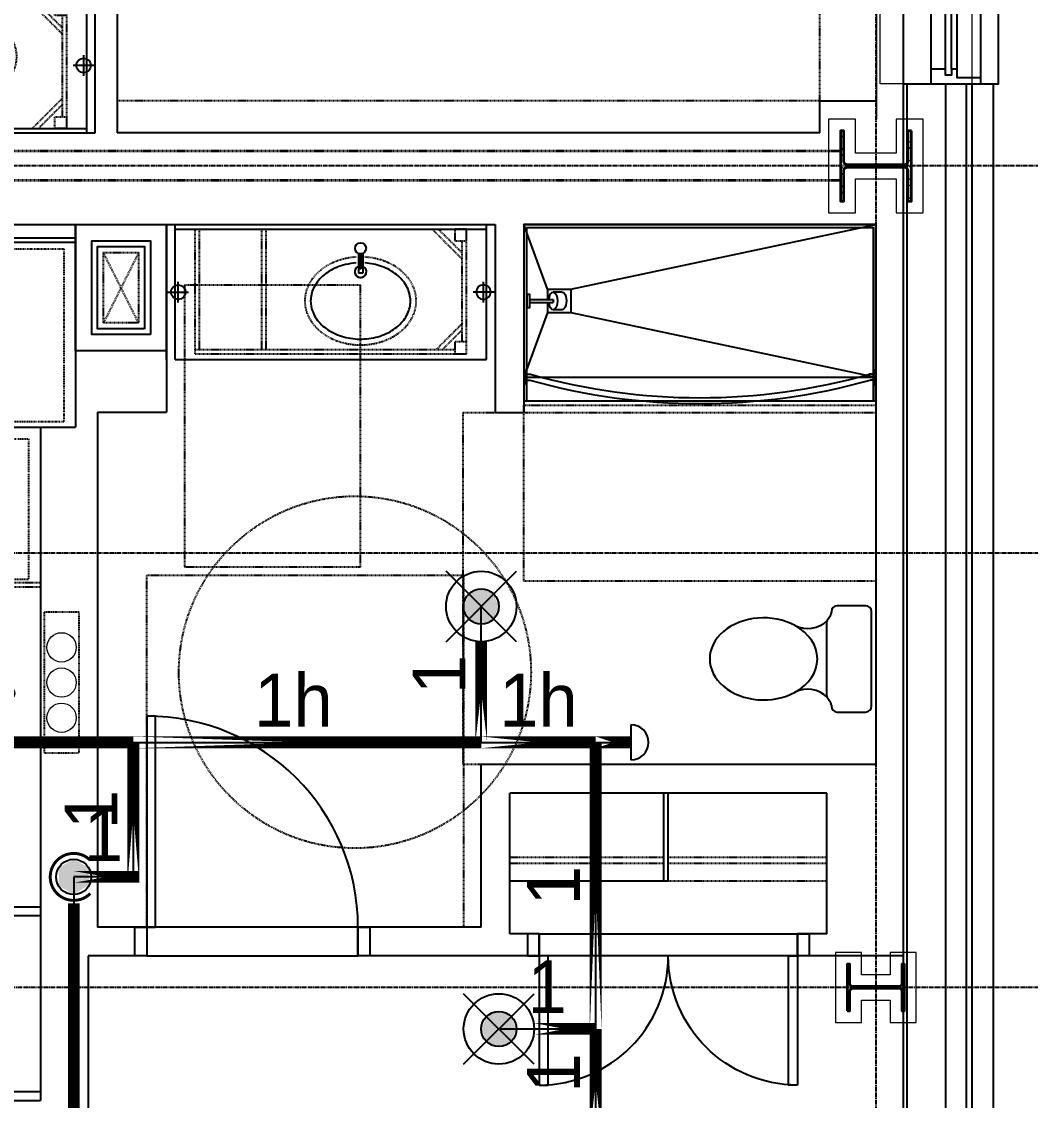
# Model space of a CAD drawing. Header units: inches. Extents: x -6955 to 13123, y -1334 to 3701.
# Drawn here: x 7971.8 to 8143.7, y 1540.3 to 1724.2 of the extents above; entities that cross this region are included whole.
import ezdxf
from ezdxf.enums import TextEntityAlignment as Align

# ---------------------------------------------------------------- set-up
doc = ezdxf.new("R2010")
doc.units = ezdxf.units.IN
doc.header["$MEASUREMENT"] = 0
for name, pattern in [('CENTER2', [1.125, 0.75, -0.125, 0.125, -0.125]), ('DASHDOT2', [0.5, 0.25, -0.125, 0, -0.125]), ('HIDDEN2', [0.1875, 0.125, -0.0625]), ('PHANTOM2', [1.25, 0.625, -0.125, 0.125, -0.125, 0.125, -0.125])]:
    doc.linetypes.add(name, pattern=pattern)
for name, color, linetype, lineweight in [('A-Detl-Hatch', 1, 'Continuous', 18), ('A-Detl-Wide', 2, 'Continuous', 35), ('S-Detl-Hatch', 1, 'Continuous', 18), ('S-Detl-Wide', 3, 'Continuous', 35)]:
    doc.layers.add(name, color=color, linetype=linetype, lineweight=lineweight)
for name, color, linetype in [('A-Door', 7, 'Continuous'), ('A-Door-Head', 8, 'Continuous'), ('A-Eqpm-NIC', 5, 'DASHDOT2'), ('A-Flor-ADA', 8, 'PHANTOM2'), ('A-Flor-Case', 6, 'Continuous'), ('A-Flor-Case-Hidden', 8, 'HIDDEN2'), ('A-Flor-Outline', 4, 'Continuous'), ('A-Flor-Ovhd', 1, 'HIDDEN2'), ('A-Flor-Pfix', 7, 'Continuous'), ('A-Flor-Soffit', 6, 'HIDDEN2'), ('A-Flor-Spcl', 5, 'Continuous'), ('A-Flor-Wall Mtd Fixture', 7, 'Continuous'), ('A-Glaz', 7, 'Continuous'), ('A-Glaz-Sill', 8, 'Continuous'), ('A-Grid(SmallScale)', 11, 'CENTER2'), ('A-HVAC', 6, 'HIDDEN2'), ('A-Wall-Full', 7, 'Continuous'), ('A-Wall-Hatch', 15, 'Continuous'), ('headdn', 7, 'Continuous'), ('PIPEBL', 4, 'Continuous'), ('PIPESPC', 7, 'Continuous'), ('spk-cap', 7, 'Continuous'), ('spk-pipedrop', 7, 'Continuous'), ('TIDYPIPE', 7, 'Continuous')]:
    doc.layers.add(name, color=color, linetype=linetype)
doc.layers.add('G-Anno-Nplt', color=140, linetype='Continuous', lineweight=18, plot=False)
doc.styles.add('G1DIM', font='arial.ttf')
doc.styles.add('PIPE', font='PIPE.SHX')
doc.dimstyles.new('Aec-Arch-I-96', dxfattribs={"dimscale": 96, "dimtxt": 0.09375, "dimasz": 0.0625, "dimexe": 0.0625, "dimexo": 0.0625, "dimgap": 0.03125, "dimtad": 1, "dimdec": 3, "dimzin": 3, "dimdsep": 46, "dimlunit": 4, "dimtxsty": 'G1DIM', "dimblk": 'ARCHTICK', "dimcen": 0.09375, "dimclrt": 2, "dimazin": 2, "dimtfac": 0.75, "dimtdec": 3, "dimtix": 1, "dimtmove": 2, "dimatfit": 2, "dimldrblk": 'OPEN90', "dimfxl": 0.0625, "dimtolj": 1, "dimtzin": 0, "dimarcsym": 0})

# ---------------------------------------------------------------- blocks, each defined once
blk = doc.blocks.new('EXTERIOR WINDOW')
at = {"layer": 'A-Glaz'}
for p, q in [((3829.83, -10349.67), (3856.33, -10349.67)), ((3829.83, -10350.67), (3856.33, -10350.67)), ((3858.33, -10349.67), (3884.83, -10349.67)), ((3858.33, -10350.67), (3884.83, -10350.67)), ((3829.83, -10351.67), (3884.83, -10351.67))]:
    blk.add_line(p, q, dxfattribs=at)
for points in [[(3829.83, -10349.67), (3829.83, -10347.17), (3827.33, -10347.17), (3827.33, -10355.67), (3828.33, -10355.67), (3828.33, -10351.67), (3829.83, -10351.67), (3829.83, -10350.67), (3828.83, -10350.67), (3828.83, -10349.67), (3829.83, -10349.67)], [(3884.83, -10349.67), (3884.83, -10347.17), (3887.33, -10347.17), (3887.33, -10355.67), (3886.33, -10355.67), (3886.33, -10351.67), (3884.83, -10351.67), (3884.83, -10350.67), (3885.83, -10350.67), (3885.83, -10349.67), (3884.83, -10349.67)]]:
    blk.add_lwpolyline(points, dxfattribs=at)
blk.add_lwpolyline([(3858.33, -10347.17), (3856.33, -10347.17), (3856.33, -10351.67), (3858.33, -10351.67)], close=True, dxfattribs=at)
at = {"layer": 'A-Glaz-Sill'}
for p, q in [((3887.33, -10342.42), (3827.33, -10342.42)), ((3884.83, -10347.17), (3829.83, -10347.17)), ((3828.33, -10355.67), (3886.33, -10355.67))]:
    blk.add_line(p, q, dxfattribs=at)
blk.add_lwpolyline([(3827.33, -10355.67), (3827.33, -10358.67), (3887.33, -10358.67), (3887.33, -10355.67)], dxfattribs=at)
blk = doc.blocks.new('*U18')
at = {"layer": 'A-Detl-Hatch'}
h = blk.add_hatch(dxfattribs=at)
h.set_pattern_fill('ANSI32', color=256, scale=6, style=0)
h.set_pattern_definition([(45, (0, -4.865), (-1.591, 1.591), []), (45, (1.0607, -4.865), (-1.591, 1.591), [])])
edge = h.paths.add_edge_path()
edge.add_line((3.98, -9.73), (3.98, -9.295))
edge.add_line((3.98, -9.295), (0.645, -9.295))
edge.add_arc((0.645, -8.795), 0.5, 180, 270, ccw=False)
edge.add_line((0.145, -8.795), (0.145, -0.935))
edge.add_arc((0.645, -0.935), 0.5, 90, 180, ccw=False)
edge.add_line((0.645, -0.435), (3.98, -0.435))
edge.add_line((3.98, -0.435), (3.98, 0))
edge.add_line((3.98, 0), (-3.98, 0))
edge.add_line((-3.98, 0), (-3.98, -0.435))
edge.add_line((-3.98, -0.435), (-0.645, -0.435))
edge.add_arc((-0.645, -0.935), 0.5, 0, 90, ccw=False)
edge.add_line((-0.145, -0.935), (-0.145, -8.795))
edge.add_arc((-0.645, -8.795), 0.5, -90, 0, ccw=False)
edge.add_line((-0.645, -9.295), (-3.98, -9.295))
edge.add_line((-3.98, -9.295), (-3.98, -9.73))
edge.add_line((-3.98, -9.73), (3.98, -9.73))
at = {"color": 0, "linetype": 'ByBlock'}
blk.add_lwpolyline([(3.98, -9.73), (3.98, -9.295), (0.645, -9.295, -0.4142136), (0.145, -8.795), (0.145, -0.935, -0.4142136), (0.645, -0.435), (3.98, -0.435), (3.98, 0), (-3.98, 0), (-3.98, -0.435), (-0.645, -0.435, -0.4142136), (-0.145, -0.935), (-0.145, -8.795, -0.4142136), (-0.645, -9.295), (-3.98, -9.295), (-3.98, -9.73)], format="xyb", close=True, dxfattribs=at)
blk = doc.blocks.new('W10X33')
at = {"layer": 'S-Detl-Hatch'}
blk.add_lwpolyline([(13773.78, -7310.28), (13773.78, -7305.84), (13769.95, -7305.84), (13769.95, -7300.98), (13773.78, -7300.98), (13773.78, -7296.55), (13761.82, -7296.55), (13761.82, -7300.98), (13765.66, -7300.98), (13765.66, -7305.84), (13761.82, -7305.84), (13761.82, -7310.28)], close=True, dxfattribs=at)
at = {"layer": 'A-Detl-Wide'}
blk.add_blockref('*U18', (13767.8, -7298.55), dxfattribs=at)
blk = doc.blocks.new('*U19')
at = {"layer": 'A-Detl-Hatch'}
h = blk.add_hatch(dxfattribs=at)
h.set_pattern_fill('ANSI32', color=256, scale=6, style=0)
h.set_pattern_definition([(45, (0, -6.06), (-1.591, 1.591), []), (45, (1.0607, -6.06), (-1.591, 1.591), [])])
edge = h.paths.add_edge_path()
edge.add_line((6, -12.12), (6, -11.515))
edge.add_line((6, -11.515), (0.795, -11.515))
edge.add_arc((0.795, -10.915), 0.6, 180, 270, ccw=False)
edge.add_line((0.195, -10.915), (0.195, -1.205))
edge.add_arc((0.795, -1.205), 0.6, 90, 180, ccw=False)
edge.add_line((0.795, -0.605), (6, -0.605))
edge.add_line((6, -0.605), (6, 0))
edge.add_line((6, 0), (-6, 0))
edge.add_line((-6, 0), (-6, -0.605))
edge.add_line((-6, -0.605), (-0.795, -0.605))
edge.add_arc((-0.795, -1.205), 0.6, 0, 90, ccw=False)
edge.add_line((-0.195, -1.205), (-0.195, -10.915))
edge.add_arc((-0.795, -10.915), 0.6, 270, 360, ccw=False)
edge.add_line((-0.795, -11.515), (-6, -11.515))
edge.add_line((-6, -11.515), (-6, -12.12))
edge.add_line((-6, -12.12), (6, -12.12))
at = {"color": 0, "linetype": 'ByBlock'}
blk.add_lwpolyline([(6, -12.12), (6, -11.515), (0.795, -11.515, -0.4142136), (0.195, -10.915), (0.195, -1.205, -0.4142136), (0.795, -0.605), (6, -0.605), (6, 0), (-6, 0), (-6, -0.605), (-0.795, -0.605, -0.4142136), (-0.195, -1.205), (-0.195, -10.915, -0.4142136), (-0.795, -11.515), (-6, -11.515), (-6, -12.12)], format="xyb", close=True, dxfattribs=at)
blk = doc.blocks.new('W12X65')
at = {"layer": 'S-Detl-Hatch'}
blk.add_lwpolyline([(13860.59, -7310.28), (13860.59, -7305.67), (13854.79, -7305.67), (13854.79, -7298.76), (13860.59, -7298.76), (13860.59, -7294.16), (13844.59, -7294.16), (13844.59, -7298.76), (13850.4, -7298.76), (13850.4, -7305.67), (13844.59, -7305.67), (13844.59, -7310.28)], close=True, dxfattribs=at)
at = {"layer": 'A-Detl-Wide'}
blk.add_blockref('*U19', (13852.59, -7296.16), dxfattribs=at)
blk = doc.blocks.new('Plumbing Chase')
at = {"layer": 'A-Flor-Outline', "linetype": 'HIDDEN2', "ltscale": 0.5}
blk.add_lwpolyline([(0.625, 0), (6.625, 0), (6.625, 24), (0.625, 24)], close=True, dxfattribs=at)
at = {"layer": 'G-Anno-Nplt'}
for centre in [(3.625, 18), (3.625, 12), (3.625, 6)]:
    blk.add_circle(centre, 2.5, dxfattribs=at)
blk = doc.blocks.new('18in door')
blk.add_lwpolyline([(0, 0), (1.5, 0), (1.5, 18), (0, 18)], close=True)
blk.add_arc((0, 0), 18, 0, 90)
blk = doc.blocks.new('Single 12x6 HVAC Shaft')
at = {"layer": 'A-Flor-Outline'}
blk.add_lwpolyline([(3.75, 17.75), (11.75, 17.75), (11.75, 3.75), (3.75, 3.75)], close=True, dxfattribs=at)
at = {"layer": 'A-HVAC'}
for p, q in [((4.75, 16.75), (10.75, 4.75)), ((4.75, 4.75), (10.75, 16.75))]:
    blk.add_line(p, q, dxfattribs=at)
blk.add_lwpolyline([(4.75, 16.75), (10.75, 16.75), (10.75, 4.75), (4.75, 4.75)], close=True, dxfattribs=at)
at = {"layer": 'A-Wall-Full'}
for points in [[(0, 21.5), (15.5, 21.5), (15.5, 0), (0, 0)], [(2.75, 18.75), (12.75, 18.75), (12.75, 2.75), (2.75, 2.75)]]:
    blk.add_lwpolyline(points, close=True, dxfattribs=at)
blk = doc.blocks.new('sink1915rear')
for p, q in [((-0.37, -1.9), (-0.37, -5.29)), ((-0.12, -1.97), (-0.12, -4.54)), ((0.13, -1.97), (0.13, -4.54)), ((0.38, -1.9), (0.38, -5.29)), ((0.38, -5.29), (-0.37, -5.29)), ((0.13, -4.54), (-0.12, -4.54))]:
    blk.add_line(p, q)
blk.add_circle((0, -1.04), 0.938)
for start, end in [(112.0243, 67.9757), (138.5829, 221.4171), (318.587, 41.413), (264.1135, 275.8865)]:
    blk.add_arc((0, -5.04), 1, start, end)
blk.add_open_spline([(-0.75, -3.54), (-1.37, -3.58), (-1.99, -3.68), (-3.59, -4.07), (-4.53, -4.46), (-6.15, -5.47), (-6.84, -6.09), (-7.86, -7.44), (-8.21, -8.17), (-8.46, -9.28), (-8.5, -9.65), (-8.5, -10.01), (-8.5, -10.59), (-8.4, -11.17), (-7.93, -12.47), (-7.49, -13.18), (-6.28, -14.46), (-5.51, -15.02), (-3.75, -15.9), (-2.76, -16.21), (-0.69, -16.54), (0.38, -16.56), (2.47, -16.29), (3.47, -16), (5.27, -15.17), (6.07, -14.63), (7.34, -13.38), (7.81, -12.68), (8.41, -11.21), (8.54, -10.45), (8.44, -8.94), (8.22, -8.19), (7.42, -6.76), (6.85, -6.1), (5.41, -4.95), (4.55, -4.47), (2.7, -3.81), (1.74, -3.61), (0.75, -3.54)], degree=3, knots=[4.798605, 4.798605, 4.798605, 4.798605, 5.014176, 5.014176, 5.378501, 5.378501, 5.742827, 5.742827, 6.107152, 6.107152, 6.283185, 6.283185, 6.283185, 6.561131, 6.561131, 6.925457, 6.925457, 7.289782, 7.289782, 7.654107, 7.654107, 8.018433, 8.018433, 8.382758, 8.382758, 8.747084, 8.747084, 9.111409, 9.111409, 9.475734, 9.475734, 9.84006, 9.84006, 10.204385, 10.204385, 10.56871, 10.56871, 10.909356, 10.909356, 10.909356, 10.909356])
at = {"layer": 'A-Flor-Case-Hidden', "linetype": 'HIDDEN2', "ltscale": 0.25}
blk.add_ellipse((0, -10.01), major_axis=(-9.5, 0), ratio=0.789474, start_param=4.791408, end_param=10.916548, dxfattribs=at)
blk = doc.blocks.new('wall sconce')
for p, q in [((0, 0), (3.75, 0)), ((2, -1.75), (2, 1.75))]:
    blk.add_line(p, q)
blk.add_circle((2, 0), 1.25)
blk = doc.blocks.new('41in Std Vanity')
at = {"layer": 'A-Flor-Case'}
for p, q in [((23, 54.5), (0, 54.5)), ((0.75, 1.5), (0.75, 54.5)), ((23, 1.5), (23, 54.5)), ((23, 1.5), (0, 1.5))]:
    blk.add_line(p, q, dxfattribs=at)
at = {"layer": 'A-Flor-Case-Hidden'}
for p, q in [((22, 51.12), (0.75, 51.12)), ((4.83, 50.38), (0.75, 46.3)), ((5.89, 50.38), (0.75, 45.24)), ((20, 50.38), (2.75, 50.38)), ((16.86, 50.38), (21.25, 45.99)), ((17.92, 50.38), (21.25, 47.05)), ((22, 4.88), (22, 51.12)), ((21.25, 4.88), (21.25, 49.12)), ((21.25, 17), (0.75, 17)), ((21.25, 16.25), (0.75, 16.25)), ((21.25, 5.62), (0.75, 5.62)), ((22, 4.88), (0.75, 4.88))]:
    blk.add_line(p, q, dxfattribs=at)
for points in [[(0.75, 49.12), (2.75, 49.12), (2.75, 51.12), (0.75, 51.12)], [(20, 49.12), (22, 49.12), (22, 51.12), (20, 51.12)]]:
    blk.add_lwpolyline(points, close=True, dxfattribs=at)
at = {"layer": 'A-Wall-Full'}
for p, q in [((0, 0), (0, 56)), ((0, 56), (23, 56)), ((23, 0), (0, 0))]:
    blk.add_line(p, q, dxfattribs=at)
at = {"layer": 'A-Flor-Pfix', "rotation": 90}
blk.add_blockref('sink1915rear', (2.99, 33.06), dxfattribs=at)
at = {"layer": 'A-Flor-Wall Mtd Fixture', "xscale": -1, "rotation": 90}
blk.add_blockref('wall sconce', (11.5, 56), dxfattribs=at)
at = {"layer": 'A-Flor-Wall Mtd Fixture', "rotation": 90}
blk.add_blockref('wall sconce', (11.5, 0), dxfattribs=at)
blk = doc.blocks.new('_ArchTick')
at = {"color": 0, "linetype": 'ByBlock', "const_width": 0.15}
blk.add_lwpolyline([(-0.5, -0.5), (0.5, 0.5)], dxfattribs=at)
blk = doc.blocks.new('*D133')
at = {"layer": 'Defpoints', "color": 0, "transparency": 16777216}
for p in [(-44.25, -73.66), (-4.25, -73.66), (-4.25, -75.03)]:
    blk.add_point(p, dxfattribs=at)
at = {"layer": 'G-Anno-Nplt', "color": 0, "lineweight": -2, "transparency": 16777216}
for p, q in [((-44.25, -75.03), (-4.25, -75.03)), ((-44.25, -75.16), (-44.25, -76.53)), ((-4.25, -75.16), (-4.25, -76.53))]:
    blk.add_line(p, q, dxfattribs=at)
at = {"layer": 'G-Anno-Nplt', "color": 0, "lineweight": -2, "transparency": 16777216, "xscale": 1.5, "yscale": 1.5, "zscale": 1.5, "rotation": 180}
blk.add_blockref('_ArchTick', (-44.25, -75.03), dxfattribs=at)
at = {"layer": 'G-Anno-Nplt', "color": 0, "lineweight": -2, "transparency": 16777216, "xscale": 1.5, "yscale": 1.5, "zscale": 1.5}
blk.add_blockref('_ArchTick', (-4.25, -75.03), dxfattribs=at)
at = {"layer": 'G-Anno-Nplt', "transparency": 16777216, "insert": (-24.25, -76.93), "char_height": 2.25, "attachment_point": 5, "rotation": 180, "style": 'G1DIM'}
blk.add_mtext('\\A1;3\'-4"', dxfattribs=at)
blk = doc.blocks.new('_Open90')
at = {"color": 0, "linetype": 'ByBlock', "lineweight": -2}
for p, q in [((0, 0), (-1, 0)), ((-0.5, 0.5), (0, 0)), ((0, 0), (-0.5, -0.5))]:
    blk.add_line(p, q, dxfattribs=at)
blk = doc.blocks.new('*D134')
at = {"layer": 'Defpoints', "color": 0, "transparency": 16777216}
for p in [(-11.64, -72.75), (-10.4, -72.75), (-10.4, -96.75)]:
    blk.add_point(p, dxfattribs=at)
at = {"layer": 'G-Anno-Nplt', "color": 0, "lineweight": -2, "transparency": 16777216}
for p, q in [((-11.9, -72.75), (-13.14, -72.75)), ((-11.64, -96.75), (-11.64, -72.75)), ((-11.9, -96.75), (-13.14, -96.75))]:
    blk.add_line(p, q, dxfattribs=at)
at = {"layer": 'G-Anno-Nplt', "color": 0, "lineweight": -2, "transparency": 16777216, "xscale": 1.5, "yscale": 1.5, "zscale": 1.5}
for p, rotation in [((-11.64, -72.75), 90), ((-11.64, -96.75), 270)]:
    blk.add_blockref('_ArchTick', p, dxfattribs=dict(at, rotation=rotation))
at = {"layer": 'G-Anno-Nplt', "transparency": 16777216, "insert": (-13.54, -84.75), "char_height": 2.25, "attachment_point": 5, "rotation": 90, "style": 'G1DIM'}
blk.add_mtext('\\A1;2\'-0"', dxfattribs=at)
blk = doc.blocks.new('dpend2')
for p, q in [((-6, -6), (6, 6)), ((6, -6), (-6, 6))]:
    blk.add_line(p, q)
for radius in [6, 3]:
    blk.add_circle((0, 0), radius)
for points in [[(0, 0), (-3, 0), (-2.08, 2.07)], [(0, 0), (0, 3), (-2.12, 2.14)], [(0, 0), (0, 3), (2.12, 2.14)], [(0, 0), (3, 0), (2.08, 2.07)], [(0, 0), (-3, 0), (-2.08, -2.07)], [(0, 0), (0, -3), (-2.12, -2.14)], [(0, 0), (3, 0), (2.08, -2.07)], [(0, 0), (0, -3), (2.12, -2.14)]]:
    blk.add_solid(points)
blk = doc.blocks.new('CAP')
blk.add_line((0, 3), (0, -3))
blk.add_arc((0, 0), 3, 270, 90)
blk = doc.blocks.new('PIPESPC')
at = {"layer": 'PIPESPC', "style": 'PIPE', "width": 0.9}
blk.add_attdef('SIZE', text='', height=9, dxfattribs=at).set_placement((0, 4.02), align=Align.CENTER)
at = {"layer": 'PIPESPC', "style": 'PIPE', "flags": 1}
blk.add_attdef('SCHED', (25.3, 3.89), '', height=9, dxfattribs=at)
blk = doc.blocks.new('kitchen faucet')
for p, q in [((0.93, 0.38), (8.38, 0.38)), ((1, 0.12), (4, 0.12)), ((4, -0.12), (4, 0.12)), ((0.93, -0.38), (8.38, -0.38)), ((1, -0.12), (4, -0.12))]:
    blk.add_line(p, q)
blk.add_circle((0, 0), 1)
blk.add_arc((8.38, 0), 0.375, 270, 90)
blk = doc.blocks.new('kitchen sink')
blk.add_lwpolyline([(-14.94, -6.97, 0.143329), (-14, -7.25), (-3, -7.25, 0.414214), (-1.25, -5.5), (-1.25, 5.5, 0.414214), (-3, 7.25), (-14, 7.25, 0.414214), (-15.75, 5.5), (-15.75, -5.5, 0.143329), (-15.47, -6.44, 0.143329)], format="xyb")
blk.add_circle((-10.75, 0), 1.5)
at = {"layer": 'A-Flor-Case-Hidden'}
for p, q in [((-15.75, 8.5), (-17, 7.25)), ((-1.25, 8.5), (0, 7.25)), ((-16.64, -7.61), (-17, -7.25)), ((-1.25, -8.5), (0, -7.25)), ((-15.75, -8.5), (-16.11, -8.14))]:
    blk.add_line(p, q, dxfattribs=at)
for points in [[(-1.25, 8.5), (-15.75, 8.5)], [(-17, 7.25), (-17, -7.25)], [(0, -7.25), (0, 7.25)], [(-15.75, -8.5), (-1.25, -8.5)]]:
    blk.add_lwpolyline(points, dxfattribs=at)
at = {"rotation": 45.00000000000001}
blk.add_blockref('kitchen faucet', (-17.38, -8.88), dxfattribs=at)
blk = doc.blocks.new('cooktop')
at = {"ltscale": 0.5}
blk.add_lwpolyline([(-7.56, -21.5), (7.56, -21.5, 0.414214), (8.56, -20.5), (8.56, -1, 0.414214), (7.56, 0), (-7.56, 0, 0.414214), (-8.56, -1), (-8.56, -20.5, 0.414214)], format="xyb", close=True, dxfattribs=at)
for centre, radius in [((-3.27, -5.47), 3), ((6.32, -3.4), 0.75), ((6.32, -6.24), 0.75), ((-0.31, -15.05), 4.66)]:
    blk.add_circle(centre, radius, dxfattribs=at)
blk = doc.blocks.new('refrigerator')
blk.add_line((-30.125, 0), (-30.125, -29.5))
for points in [[(-32.125, -29.5), (0, -29.5), (0, 0), (-32.125, 0)], [(-34.125, -3.75), (-32.125, -3.75), (-32.125, -2.25), (-34.125, -2.25)], [(-59.625, -31.5), (-59.625, -29.5), (-30.125, -29.5), (-30.125, -31.5)]]:
    blk.add_lwpolyline(points, close=True)
blk.add_arc((-30.125, -29.5), 29.5, 90, 183.88744)
blk = doc.blocks.new('fridge cubby')
at = {"layer": 'A-Flor-Case'}
for p, q in [((-31, -31.5), (0, -31.5)), ((-31, -31.5), (-31, -34.5)), ((-30.25, -31.5), (-30.25, -34.5)), ((-30.25, -32.25), (0, -32.25))]:
    blk.add_line(p, q, dxfattribs=at)
at = {"layer": 'A-Flor-Ovhd'}
blk.add_line((-31, -31.5), (-31, 0.125), dxfattribs=at)
at = {"layer": 'A-Eqpm-NIC'}
blk.add_blockref('refrigerator', (-2, -0.875), dxfattribs=at)
blk = doc.blocks.new('ADA Kitchen')
at = {"layer": 'A-Eqpm-NIC'}
for points in [[(60.5, -8), (60.5, -32), (36.5, -32), (36.5, -8)], [(147.69, -14.93), (147.69, -30.18), (117.81, -30.18), (117.81, -14.93)]]:
    blk.add_lwpolyline(points, close=True, dxfattribs=at)
at = {"layer": 'A-Flor-Case'}
for p, q in [((34.5, -31), (34.5, -6)), ((116.25, -31), (116.25, -6)), ((117.75, -31), (117.75, -6)), ((147.75, -31), (147.75, -6)), ((149.25, -31), (149.25, -6)), ((34.5, -31), (149.25, -31))]:
    blk.add_line(p, q, dxfattribs=at)
at = {"layer": 'A-Flor-Case-Hidden'}
for p, q in [((61, -31), (61, -6)), ((61.75, -31), (61.75, -6))]:
    blk.add_line(p, q, dxfattribs=at)
at = {"layer": 'A-Flor-Ovhd'}
for q in [(34.5, -6), (116.25, -21)]:
    blk.add_line((34.5, -21), q, dxfattribs=at)
at = {"layer": 'A-Wall-Full'}
for p, q in [((0, 0), (34.5, 0)), ((0, -31), (0, 0)), ((34.5, -6), (34.5, 0)), ((34.5, -6), (149.25, -6))]:
    blk.add_line(p, q, dxfattribs=at)
at = {"extrusion": (0, 0, -1), "zscale": -1, "rotation": 90}
blk.add_blockref('fridge cubby', (-34.5, 0), dxfattribs=at)
at = {"layer": 'A-Eqpm-NIC', "extrusion": (0, 0, -1), "zscale": -1, "rotation": 270}
blk.add_blockref('cooktop', (-93.25, -20.25), dxfattribs=at)
at = {"layer": 'A-Flor-Pfix', "extrusion": (0, 0, -1), "zscale": -1, "rotation": 270}
blk.add_blockref('kitchen sink', (-71, -28.75), dxfattribs=at)
blk = doc.blocks.new('shower head')
for p, q in [((0.5, 0.25), (4.48, 0.25)), ((6.04, 1.5), (4.5, 1.5)), ((0.5, -0.25), (4.48, -0.25)), ((6.02, -1.5), (4.49, -1.5))]:
    blk.add_line(p, q)
blk.add_lwpolyline([(0, -1.12), (0.5, -1.12), (0.5, 1.12), (0, 1.12)], close=True)
at = {"extrusion": (0, 0, -1)}
for centre, start_param, end_param in [((4.5, 0), 4.878708, 10.826996), ((6.02, 0), 6.265998, 9.430839)]:
    blk.add_ellipse(centre, major_axis=(0, 1.5), ratio=0.483735, start_param=start_param, end_param=end_param, dxfattribs=at)
blk.add_open_spline([(4.48, 0.25), (4.49, 0.2), (4.49, 0.16), (4.49, 0.11), (4.5, 0.04), (4.5, -0.04), (4.49, -0.11), (4.49, -0.16), (4.49, -0.21), (4.48, -0.25)], degree=3, knots=[7.6339989, 7.6339989, 7.6339989, 7.6339989, 7.7552894, 7.7552894, 7.7552894, 7.9540134, 7.9540134, 7.9540134, 8.074038, 8.074038, 8.074038, 8.074038])
blk = doc.blocks.new('shower curtain rod')
for p, q in [((-59.75, 0), (-60, 0)), ((-59.75, -2.5), (-59.75, 0)), ((-0.25, 0), (0, 0)), ((-0.25, -2.5), (-0.25, 0)), ((-59.75, -0.75), (-58.86, -0.75)), ((-59.75, -1.75), (-59, -1.75)), ((-0.25, -0.75), (-1.14, -0.75)), ((-0.25, -1.75), (-1, -1.75)), ((-59.75, -2.5), (-60, -2.5)), ((-0.25, -2.5), (0, -2.5))]:
    blk.add_line(p, q)
for centre, radius, start, end in [((-30, 101.37), 107.12, 254.2934, 285.7066), ((-30, 101.34), 106.09, 254.2167, 285.7833)]:
    blk.add_arc(centre, radius, start, end)
blk = doc.blocks.new('ADA ROLL-IN SHWR')
at = {"layer": 'A-Flor-Pfix'}
for p, q in [((4.01, -11), (0.01, 0)), ((8.01, -11), (60, 0)), ((4.01, -11), (4.01, -12.75)), ((4.01, -11), (8.01, -11)), ((8.01, -11), (8.01, -15)), ((4.01, -13.25), (4.01, -15)), ((4.01, -15), (0.01, -26)), ((4.01, -15), (8.01, -15)), ((8.01, -15), (60, -26)), ((0, -26), (60, -26))]:
    blk.add_line(p, q, dxfattribs=at)
blk.add_lwpolyline([(0, -30), (60, -30), (60, 0), (0, 0)], close=True, dxfattribs=at)
blk.add_lwpolyline([(0.51, -30), (0.51, -0.5), (59.5, -0.5), (59.5, -30)], dxfattribs=at)
blk.add_blockref('shower head', (0.51, -13), dxfattribs=at)
at = {"layer": 'A-Flor-Spcl'}
blk.add_blockref('shower curtain rod', (60, -24.75), dxfattribs=at)
blk = doc.blocks.new('Toiliet American Std Cadet Pro')
for p, q in [((0, 8.06), (0, -8.06)), ((5.84, 9.06), (1, 9.06)), ((6.84, 7.9), (6.84, 8.06)), ((7.53, 6.52), (7, 7.36)), ((7.69, -5.98), (7.69, 5.98)), ((7, -7.36), (7.53, -6.52)), ((1, -9.06), (5.84, -9.06)), ((6.84, -8.06), (6.84, -7.9))]:
    blk.add_line(p, q)
for centre, radius, start, end in [((1, 8.06), 1, 90, 180), ((5.84, 8.06), 1, 0, 90), ((7.84, 7.9), 1, 180, 212.4157), ((6.69, 5.98), 1, 0, 32.4157), ((10.89, 10.1), 4.91, 226.8784, 295.5831), ((10.89, -10.1), 4.91, 64.417, 133.1217), ((6.69, -5.98), 1, 327.5844, 0), ((1, -8.06), 1, 180, 270), ((5.84, -8.06), 1, 270, 0), ((7.84, -7.9), 1, 147.5844, 180)]:
    blk.add_arc(centre, radius, start, end)
for start_param, end_param in [(4.086017, 8.480354), (2.197169, 4.086017)]:
    blk.add_ellipse((18.39, 0), major_axis=(9.17, 0), ratio=0.762999, start_param=start_param, end_param=end_param)
blk = doc.blocks.new('22in door')
blk.add_lwpolyline([(0, -22), (1.5, -22), (1.5, 0), (0, 0)], close=True)
blk.add_arc((0, 0), 22, 270, 0)
blk = doc.blocks.new('36in door')
blk.add_lwpolyline([(-1.5, -36), (0, -36), (0, 0), (-1.5, 0)], close=True)
blk.add_arc((0, 0), 36, 180, 270)
blk = doc.blocks.new('drop')
blk.add_circle((0, 0), 3)
for points in [[(0.01, 2.97), (-2.53, -1.59), (-2.62, 1.36)], [(0.01, 2.97), (-2.49, -1.59), (2.52, -1.59)], [(2.52, -1.59), (0.01, 2.97), (2.6, 1.47)], [(2.52, -1.59), (-2.53, -1.59), (0.01, -2.98)]]:
    blk.add_solid(points)
blk = doc.blocks.new('TIDYRUN')
at = {"const_width": 0.5}
blk.add_lwpolyline([(-2.83, 2.83, -2.414214), (-2.83, -2.83, -1.737895)], format="xyb", dxfattribs=at)
blk = doc.blocks.new('Studio Vanity and Closet Typ')
at = {"layer": 'A-Door'}
for points in [[(-42.2386, -69), (-42.2386, -72.75), (-44.2386, -72.75), (-44.2386, -69)], [(-6.2386, -69), (-6.2386, -72.75), (-4.2386, -72.75), (-4.2386, -69)]]:
    blk.add_lwpolyline(points, close=True, dxfattribs=at)
at = {"layer": 'A-Door-Head'}
blk.add_lwpolyline([(-42.2386, -69), (-42.2386, -72.75), (-6.2386, -72.75), (-6.2386, -69)], close=True, dxfattribs=at)
at = {"layer": 'A-Flor-Ovhd'}
for p, q in [((-4.375, -81.955), (-44.25, -81.955)), ((-4.375, -85.955), (-44.25, -85.955)), ((-4.375, -86.955), (-44.25, -86.955))]:
    blk.add_line(p, q, dxfattribs=at)
at = {"layer": 'A-Flor-Soffit'}
blk.add_line((-59.75, -23), (-59.75, -69), dxfattribs=at)
at = {"layer": 'A-Wall-Full'}
for p, q in [((-56, 0), (-56, -23)), ((0, 0), (0, -23)), ((-56, -23), (-59.75, -23)), ((-42.25, -69), (-59.75, -69)), ((-59.75, -101.625), (-59.75, -69)), ((-42.25, -69), (-42.25, -72.75)), ((0, -69), (-6.25, -69)), ((-6.25, -69), (-6.25, -72.75)), ((-44.25, -80.125), (-44.25, -72.75)), ((-44.25, -72.75), (-42.25, -72.75)), ((-4.25, -72.75), (-6.25, -72.75)), ((-4.25, -72.75), (-4.25, -96.75)), ((-4.25, -96.75), (-44.25, -96.75)), ((3, -101.625), (-59.75, -101.625))]:
    blk.add_line(p, q, dxfattribs=at)
at = {"xscale": -1, "rotation": 90}
blk.add_blockref('41in Std Vanity', (0, 0), dxfattribs=at)
for name, p in [('Plumbing Chase', (-4.25, -96.75)), ('Single 12x6 HVAC Shaft', (-59.75, -101.625))]:
    blk.add_blockref(name, p)
at = {"layer": 'A-Door'}
blk.add_blockref('18in door', (-42.2386, -69), dxfattribs=at)
at = {"layer": 'A-Door', "xscale": -1}
blk.add_blockref('18in door', (-6.2386, -69), dxfattribs=at)
at = {"layer": 'G-Anno-Nplt'}
dim = blk.add_linear_dim(base=(-11.64, -72.75), p1=(-10.398, -96.75), p2=(-10.398, -72.75), angle=90, dimstyle='Aec-Arch-I-96', override={"dimscale": 24, "dimsah": 1, "dimclrt": 256}, dxfattribs=at)
dim.commit()
dim.dimension.update_dxf_attribs({"geometry": '*D134', "text_midpoint": (-13.5388, -84.75)})
dim = blk.add_linear_dim(base=(-4.25, -75.0334), p1=(-44.25, -73.6618), p2=(-4.25, -73.6618), dimstyle='Aec-Arch-I-96', override={"dimscale": 24, "dimsah": 1, "dimclrt": 256}, dxfattribs=at)
dim.commit()
dim.dimension.update_dxf_attribs({"geometry": '*D133', "text_midpoint": (-24.25, -76.933)})
blk = doc.blocks.new('King Studio 2 -37')
at = {"layer": 'A-Flor-Soffit'}
for q in [(23.83, 146.75), (226.58, 266.44)]:
    blk.add_line((23.83, 266.44), q, dxfattribs=at)
at = {"layer": 'A-Wall-Full'}
for p, q in [((23.83, 266.44), (23.83, 276.13)), ((18.33, 266.44), (23.83, 266.44)), ((18.33, 266.44), (18.33, 146.75)), ((41.33, 146.75), (18.33, 146.75))]:
    blk.add_line(p, q, dxfattribs=at)
at = {"layer": 'G-Anno-Nplt'}
blk.add_lwpolyline([(86.71, 276.75), (86.71, 292.37), (26.71, 292.37), (26.71, 276.75)], close=True, dxfattribs=at)
blk.add_lwpolyline([(226.58, 280.62), (168.7, 280.62), (168.7, 276.13), (20.7, 276.13)], dxfattribs=at)
at = {"xscale": -1, "rotation": 90}
blk.add_blockref('Studio Vanity and Closet Typ', (18.33, 87), dxfattribs=at)

msp = doc.modelspace()

# ---------------------------------------------------------------- linework, layer by layer
at = {"layer": 'A-Door'}
for points in [[(7993.0942, 1564.9524), (7991.0942, 1564.9524), (7991.0942, 1569.8274), (7993.0942, 1569.8274)], [(8031.0942, 1564.9524), (8029.0942, 1564.9524), (8029.0942, 1569.8274), (8031.0942, 1569.8274)], [(8059.9692, 1564.9524), (8059.9692, 1568.7024), (8057.9692, 1568.7024), (8057.9692, 1564.9524)], [(8103.9692, 1564.9524), (8103.9692, 1568.7024), (8105.9692, 1568.7024), (8105.9692, 1564.9524)]]:
    msp.add_lwpolyline(points, close=True, dxfattribs=at)
at = {"layer": 'A-Door-Head'}
for points in [[(7993.0942, 1564.9524), (8029.0942, 1564.9524), (8029.0942, 1569.8274), (7993.0942, 1569.8274)], [(8059.9692, 1564.9524), (8059.9692, 1568.7024), (8103.9692, 1568.7024), (8103.9692, 1564.9524)]]:
    msp.add_lwpolyline(points, close=True, dxfattribs=at)
at = {"layer": 'A-Flor-ADA', "linetype": 'HIDDEN2'}
for points in [[(7999.5076, 1679.2398), (7999.5076, 1631.2398), (8029.5076, 1631.2398), (8029.5076, 1679.2398)], [(8057.3342, 1658.8129), (8117.3342, 1658.8129), (8117.3342, 1628.8129), (8057.3342, 1628.8129)], [(8047.0217, 1657.5773), (8117.3342, 1657.5773), (8117.3342, 1597.5774), (8047.0217, 1597.5774)], [(7993.0942, 1569.8274), (7993.0942, 1629.8274), (8047.0942, 1629.8274), (8047.0942, 1569.8274)]]:
    msp.add_lwpolyline(points, close=True, dxfattribs=at)
msp.add_circle((8028.5726, 1613.3068), 30, dxfattribs=at)
at = {"layer": 'A-Flor-Case'}
for p, q in [((8081.2192, 1577.7024), (8081.2192, 1592.7024)), ((8081.9692, 1577.7024), (8081.9692, 1592.7024)), ((8081.9692, 1577.7024), (8054.9692, 1577.7024))]:
    msp.add_line(p, q, dxfattribs=at)
at = {"layer": 'A-Flor-Case-Hidden'}
for p, q in [((8081.2192, 1581.7024), (8054.9692, 1581.7024)), ((8081.2192, 1580.7024), (8054.9692, 1580.7024))]:
    msp.add_line(p, q, dxfattribs=at)
at = {"layer": 'A-Flor-Ovhd'}
for p, q in [((8108.9692, 1581.7024), (8081.9692, 1581.7024)), ((8108.9692, 1580.7024), (8081.9692, 1580.7024)), ((8108.9692, 1577.7024), (8081.9692, 1577.7024))]:
    msp.add_line(p, q, dxfattribs=at)
at = {"layer": 'A-Grid(SmallScale)'}
for p, q in [((8117.3342, 3132.3201), (8117.3342, 1223.6428)), ((8343.3342, 1699.5773), (4552.1444, 1699.5773)), ((8345.3342, 1633.5773), (4537.3342, 1633.5773)), ((8345.3342, 1559.5773), (4537.3342, 1559.5773))]:
    msp.add_line(p, q, dxfattribs=at)
at = {"layer": 'A-Wall-Full'}
for p, q in [((8121.9592, 1713.578), (8137.3342, 1713.578)), ((8121.9592, 1713.578), (8121.9592, 1348.9523)), ((8137.3342, 1713.578), (8137.3342, 1333.5773)), ((7847.3342, 1689.5773), (8052.4692, 1689.5773)), ((7996.4692, 1689.5773), (7996.4792, 1657.599)), ((8052.4692, 1689.5773), (8052.4792, 1657.5773)), ((8057.3442, 1689.5773), (8057.3542, 1657.5773)), ((8057.3442, 1689.5773), (8117.3342, 1689.5773)), ((8117.3342, 1689.5773), (8117.3342, 1597.5774)), ((7984.7192, 1657.599), (7984.7092, 1569.8274)), ((7984.7192, 1657.599), (7996.4792, 1657.599)), ((8052.4792, 1657.5773), (8057.3542, 1657.5773)), ((8050.0942, 1569.8274), (8050.0942, 1597.5774)), ((8117.3342, 1597.5774), (8050.0942, 1597.5774)), ((8054.9692, 1568.7024), (8054.9692, 1592.7024)), ((8108.9692, 1592.7024), (8054.9692, 1592.7024)), ((8108.9692, 1568.7024), (8108.9692, 1592.7024)), ((7993.0942, 1569.8274), (7984.7092, 1569.8284)), ((7993.0942, 1569.8274), (7993.0942, 1564.9524)), ((8050.0942, 1569.8274), (8029.0942, 1569.8274)), ((8029.0942, 1569.8274), (8029.0942, 1564.9524)), ((8059.9692, 1568.7024), (8054.9692, 1568.7024)), ((8059.9692, 1568.7024), (8059.9692, 1564.9524)), ((8108.9692, 1568.7024), (8103.9692, 1568.7024)), ((8103.9692, 1568.7024), (8103.9692, 1564.9524)), ((7983.0942, 1564.9524), (7983.0942, 1533.4523)), ((7993.0942, 1564.9524), (7983.0942, 1564.9524)), ((8059.9692, 1564.9524), (8029.0942, 1564.9524)), ((8121.9592, 1564.9524), (8103.9692, 1564.9524))]:
    msp.add_line(p, q, dxfattribs=at)
at = {"layer": 'A-Wall-Hatch'}
for p, q in [((8122.5842, 1713.578), (8122.5842, 1348.3273)), ((8129.2092, 1713.578), (8129.2092, 1341.7023)), ((8132.7092, 1713.578), (8132.7092, 1338.2023)), ((8133.7092, 1713.578), (8133.7092, 1337.2023))]:
    msp.add_line(p, q, dxfattribs=at)
at = {"layer": 'G-Anno-Nplt'}
msp.add_line((8121.9592, 1714.5261), (8121.9592, 1369.6823), dxfattribs=at)
at = {"layer": 'PIPEBL'}
for p, q in [((8050.0933, 1601.3469), (8050.0933, 1624.5068)), ((7901.5933, 1601.3469), (8050.0933, 1601.3469)), ((7990.8136, 1601.3469), (7990.8136, 1578.4189)), ((8050.0933, 1601.3469), (8069.5933, 1601.3469)), ((8069.5933, 1552.5068), (8069.5933, 1601.3469)), ((8069.5933, 1601.3469), (8075.5933, 1601.3469)), ((7990.8136, 1578.4189), (7980.6567, 1578.4189)), ((7980.6567, 1578.4189), (7980.6567, 1456.4807)), ((8053.0933, 1552.5068), (8069.5933, 1552.5068)), ((8069.5933, 1534.5067), (8069.5933, 1552.5068))]:
    msp.add_line(p, q, dxfattribs=at)
at = {"layer": 'S-Detl-Wide', "linetype": 'HIDDEN2'}
for p, q in [((8111.2742, 1702.0773), (7857.3942, 1702.0773)), ((8111.2742, 1697.0773), (7857.3942, 1697.0773))]:
    msp.add_line(p, q, dxfattribs=at)
at = {"layer": 'TIDYPIPE', "color": 7, "const_width": 2}
for points in [[(8050.0933, 1601.3469), (8050.0933, 1618.5068)], [(7906.0933, 1601.3469), (7990.8136, 1601.3469)], [(7990.8136, 1577.4189), (7990.8136, 1601.3469)], [(7990.8136, 1601.3469), (8050.0933, 1601.3469)], [(8050.0933, 1601.3469), (8069.5933, 1601.3469)], [(8069.5933, 1552.5068), (8069.5933, 1601.3469)], [(8069.5933, 1601.3469), (8075.5933, 1601.3469)], [(7980.6567, 1578.4189), (7991.8136, 1578.4189)], [(7980.6567, 1456.4807), (7980.6567, 1573.9189)], [(8059.0933, 1552.5068), (8069.5933, 1552.5068)], [(8069.5933, 1534.5067), (8069.5933, 1552.5068)]]:
    msp.add_lwpolyline(points, close=True, dxfattribs=at)

# ---------------------------------------------------------------- block references
at = {"xscale": -1, "rotation": 269.9999999998223}
msp.add_blockref('King Studio 2 -37', (7841.3342, 1686.8723), dxfattribs=at)
for name, p, rotation in [('EXTERIOR WINDOW', (-2220.464, -2113.751), 90), ('W12X65', (815.1164, -12153.0174), 90), ('ADA Kitchen', (7980.9692, 1689.5773), 270), ('Single 12x6 HVAC Shaft', (7996.4692, 1689.5773), 180), ('41in Std Vanity', (7996.4692, 1689.5773), 270), ('W10X33', (15420.7469, 15327.3782), 270)]:
    msp.add_blockref(name, p, dxfattribs=dict(rotation=rotation))
for name, p in [('ADA ROLL-IN SHWR', (8057.3442, 1689.5773)), ('Plumbing Chase', (7974.9692, 1599.5393))]:
    msp.add_blockref(name, p)
at = {"layer": 'A-Door', "extrusion": (0, 0, -1), "xscale": -1, "zscale": -1, "rotation": 180}
msp.add_blockref('36in door', (-7993.0942, 1569.8274), dxfattribs=at)
at = {"layer": 'A-Door'}
msp.add_blockref('22in door', (8059.9692, 1564.9524), dxfattribs=at)
at = {"layer": 'A-Door', "xscale": -1}
msp.add_blockref('22in door', (8103.9692, 1564.9524), dxfattribs=at)
at = {"layer": 'A-Flor-Pfix', "rotation": 180.0001459485158}
msp.add_blockref('Toiliet American Std Cadet Pro', (8116.5841, 1615.5774), dxfattribs=at)
at = {"layer": 'headdn'}
for p in [(8050.0933, 1624.5068), (8053.0933, 1552.5068)]:
    msp.add_blockref('dpend2', p, dxfattribs=at)
at = {"layer": 'PIPESPC'}
ref = msp.add_blockref('PIPESPC', (8050.0933, 1612.9268), dxfattribs=dict(at, rotation=90))
ref.add_attrib('SIZE', '1', dxfattribs={"color": 0, "height": 9, "rotation": 90, "style": 'PIPE'}).set_placement((8050.0933, 1612.9268), align=Align.BOTTOM_CENTER)
ref = msp.add_blockref('PIPESPC', (8018.0879, 1601.3469), dxfattribs=at)
ref.add_attrib('SIZE', '1h', dxfattribs={"color": 0, "height": 9, "style": 'PIPE'}).set_placement((8018.0879, 1601.3469), align=Align.BOTTOM_CENTER)
ref = msp.add_blockref('PIPESPC', (8059.8433, 1601.3469), dxfattribs=at)
ref.add_attrib('SIZE', '1h', dxfattribs={"color": 0, "height": 9, "style": 'PIPE'}).set_placement((8059.8433, 1601.3469), align=Align.BOTTOM_CENTER)
ref = msp.add_blockref('PIPESPC', (7990.8136, 1589.8829), dxfattribs=dict(at, rotation=90))
ref.add_attrib('SIZE', '1', dxfattribs={"color": 0, "height": 9, "rotation": 90, "style": 'PIPE'}).set_placement((7990.8136, 1589.8829), align=Align.BOTTOM_CENTER)
ref = msp.add_blockref('PIPESPC', (7985.7352, 1578.4189), dxfattribs=at)
ref.add_attrib('SIZE', '1', dxfattribs={"color": 0, "height": 9, "style": 'PIPE'}).set_placement((7985.7352, 1578.4189), align=Align.BOTTOM_CENTER)
ref = msp.add_blockref('PIPESPC', (8069.5933, 1576.9268), dxfattribs=dict(at, rotation=90))
ref.add_attrib('SIZE', '1', dxfattribs={"color": 0, "height": 9, "rotation": 90, "style": 'PIPE'}).set_placement((8069.5933, 1576.9268), align=Align.BOTTOM_CENTER)
ref = msp.add_blockref('PIPESPC', (8061.3433, 1552.5068), dxfattribs=at)
ref.add_attrib('SIZE', '1', dxfattribs={"color": 0, "height": 9, "style": 'PIPE'}).set_placement((8061.3433, 1552.5068), align=Align.BOTTOM_CENTER)
ref = msp.add_blockref('PIPESPC', (8069.5933, 1545.0068), dxfattribs=dict(at, rotation=90))
ref.add_attrib('SIZE', '1', dxfattribs={"color": 0, "height": 9, "rotation": 90, "style": 'PIPE'}).set_placement((8069.5933, 1545.0068), align=Align.BOTTOM_CENTER)
at = {"layer": 'spk-cap'}
msp.add_blockref('CAP', (8075.5933, 1601.3469), dxfattribs=at)
at = {"layer": 'spk-pipedrop', "rotation": 180.0000000000556}
msp.add_blockref('drop', (7980.6567, 1578.4189), dxfattribs=at)
at = {"layer": 'TIDYPIPE', "rotation": 180}
msp.add_blockref('TIDYRUN', (7980.6567, 1578.4189), dxfattribs=at)

doc.saveas('drawing.dxf')
